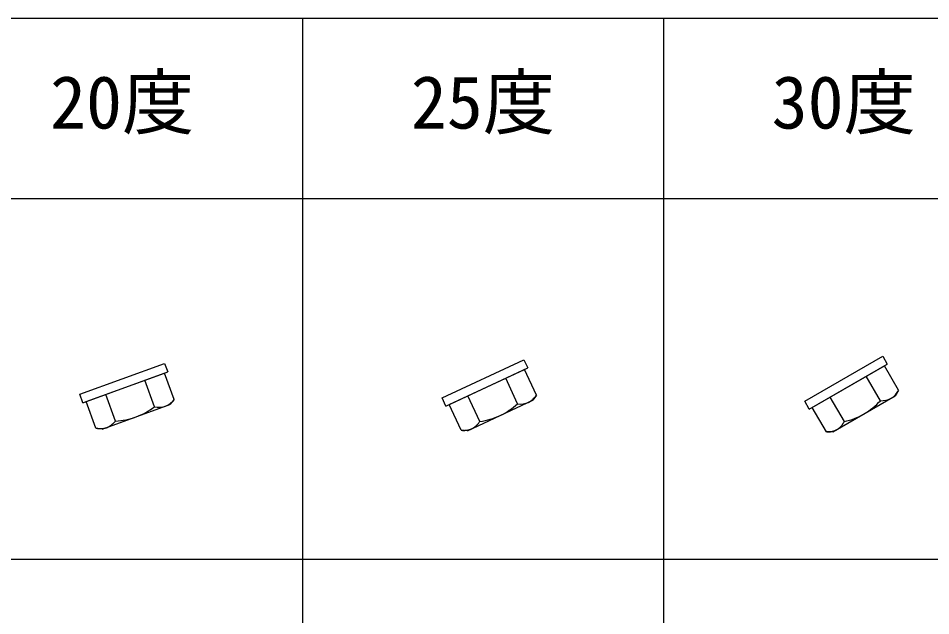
# Model space of a CAD drawing. Units: millimetres, scale not verified. Extents: x -390 to 390, y -260 to 278.
# Drawn here: x -201.5 to -100.4, y 193.7 to 260 of the extents above; entities that cross this region are included whole.
import ezdxf
from ezdxf.enums import TextEntityAlignment as Align

# ---------------------------------------------------------------- set-up
doc = ezdxf.new("R2010")
doc.units = ezdxf.units.MM
doc.header["$LTSCALE"] = 2
doc.layers.add('0-0_0-0', color=3, linetype='Continuous')
doc.layers.add('F-0_ 補助線', color=4, linetype='Continuous')
doc.styles.add('ＭＳ ゴシック', font='')
doc.styles.get('ＭＳ ゴシック').set_extended_font_data('MS Gothic')

msp = doc.modelspace()

# ---------------------------------------------------------------- linework, layer by layer
at = {"layer": '0-0_0-0'}
for p, q in [((-185.302, 221.71), (-184.96, 220.77)), ((-145.468, 222.113), (-145.046, 221.207)), ((-113.83, 216.634), (-105.17, 221.634)), ((-105.67, 222.5), (-105.17, 221.634)), ((-194.356, 217.35), (-184.96, 220.77)), ((-193.998, 217.481), (-185.318, 220.64)), ((-184.243, 217.687), (-185.318, 220.64)), ((-154.109, 216.981), (-145.046, 221.207)), ((-153.763, 217.142), (-145.391, 221.046)), ((-144.063, 218.197), (-145.391, 221.046)), ((-113.5, 216.825), (-105.5, 221.443)), ((-103.929, 218.722), (-105.5, 221.443)), ((-186.413, 216.897), (-187.488, 219.85)), ((-146.156, 217.222), (-147.484, 220.07)), ((-105.929, 217.567), (-107.5, 220.289)), ((-103.929, 218.722), (-104.286, 218.103)), ((-190.753, 215.317), (-191.828, 218.271)), ((-184.243, 217.687), (-184.702, 217.139)), ((-151.723, 214.231), (-144.473, 217.612)), ((-150.342, 215.269), (-151.67, 218.118)), ((-144.063, 218.197), (-144.473, 217.612)), ((-109.928, 215.258), (-111.5, 217.979)), ((-111.214, 214.103), (-104.286, 218.103)), ((-192.923, 214.527), (-193.998, 217.481)), ((-192.22, 214.403), (-184.702, 217.139)), ((-152.435, 214.293), (-153.763, 217.142)), ((-111.929, 214.103), (-113.5, 216.825)), ((-192.22, 214.403), (-192.923, 214.527)), ((-151.723, 214.231), (-152.435, 214.293)), ((-111.214, 214.103), (-111.929, 214.103))]:
    msp.add_line(p, q, dxfattribs=at)
for points in [[(-194.356, 217.35), (-194.698, 218.29), (-185.302, 221.71)], [(-154.109, 216.981), (-154.532, 217.887), (-145.468, 222.113)], [(-113.83, 216.634), (-114.33, 217.5), (-105.67, 222.5)], [(-192.923, 214.527), (-192.865, 214.518), (-192.806, 214.509), (-192.748, 214.5), (-192.719, 214.497), (-192.69, 214.494), (-192.661, 214.491), (-192.632, 214.488), (-192.603, 214.485), (-192.575, 214.483), (-192.546, 214.481), (-192.517, 214.48), (-192.489, 214.479), (-192.461, 214.477), (-192.408, 214.476), (-192.381, 214.476), (-192.355, 214.476), (-192.302, 214.477), (-192.276, 214.478), (-192.25, 214.48), (-192.224, 214.482), (-192.199, 214.483), (-192.173, 214.485), (-192.147, 214.488), (-192.122, 214.491), (-192.096, 214.494), (-192.071, 214.498), (-192.046, 214.502), (-192.021, 214.506), (-191.996, 214.51), (-191.972, 214.515), (-191.948, 214.52), (-191.923, 214.526), (-191.899, 214.531), (-191.875, 214.537), (-191.851, 214.544), (-191.834, 214.548), (-191.817, 214.553), (-191.8, 214.559), (-191.766, 214.569)], [(-191.766, 214.569), (-191.749, 214.575), (-191.733, 214.581), (-191.716, 214.587), (-191.699, 214.593), (-191.682, 214.599), (-191.666, 214.606), (-191.649, 214.613), (-191.633, 214.62), (-191.617, 214.627), (-191.583, 214.641), (-191.538, 214.663), (-191.516, 214.674), (-191.493, 214.686), (-191.471, 214.698), (-191.448, 214.71), (-191.426, 214.723), (-191.404, 214.736), (-191.382, 214.75), (-191.36, 214.764), (-191.338, 214.778), (-191.317, 214.792), (-191.295, 214.807), (-191.273, 214.822), (-191.252, 214.838), (-191.21, 214.869), (-191.168, 214.902), (-191.148, 214.919), (-191.107, 214.953), (-191.087, 214.971), (-191.067, 214.989), (-191.006, 215.046), (-190.966, 215.085), (-190.946, 215.105), (-190.926, 215.125), (-190.906, 215.146), (-190.868, 215.187), (-190.829, 215.23), (-190.791, 215.273), (-190.753, 215.317)], [(-151.286, 214.436), (-151.27, 214.443), (-151.254, 214.451), (-151.237, 214.458), (-151.222, 214.466), (-151.205, 214.473), (-151.19, 214.481), (-151.173, 214.489), (-151.157, 214.498), (-151.142, 214.506), (-151.11, 214.524), (-151.067, 214.549), (-151.046, 214.563), (-151.024, 214.576), (-151.003, 214.59), (-150.982, 214.604), (-150.961, 214.619), (-150.94, 214.634), (-150.919, 214.649), (-150.898, 214.665), (-150.878, 214.681), (-150.858, 214.697), (-150.837, 214.714), (-150.817, 214.731), (-150.798, 214.748), (-150.758, 214.783), (-150.72, 214.82), (-150.701, 214.838), (-150.663, 214.876), (-150.645, 214.895), (-150.626, 214.915), (-150.57, 214.977), (-150.534, 215.019), (-150.515, 215.041), (-150.497, 215.063), (-150.48, 215.085), (-150.445, 215.13), (-150.41, 215.176), (-150.376, 215.222), (-150.342, 215.269)], [(-110.796, 214.345), (-110.781, 214.354), (-110.765, 214.362), (-110.75, 214.371), (-110.735, 214.38), (-110.719, 214.389), (-110.704, 214.399), (-110.689, 214.408), (-110.674, 214.418), (-110.659, 214.428), (-110.629, 214.448), (-110.588, 214.477), (-110.568, 214.492), (-110.548, 214.508), (-110.528, 214.523), (-110.508, 214.539), (-110.488, 214.556), (-110.469, 214.572), (-110.449, 214.59), (-110.43, 214.607), (-110.411, 214.625), (-110.392, 214.643), (-110.373, 214.661), (-110.355, 214.68), (-110.337, 214.699), (-110.301, 214.737), (-110.265, 214.777), (-110.248, 214.797), (-110.214, 214.838), (-110.197, 214.859), (-110.18, 214.88), (-110.13, 214.946), (-110.097, 214.992), (-110.081, 215.015), (-110.065, 215.039), (-110.05, 215.062), (-110.019, 215.11), (-109.988, 215.158), (-109.958, 215.208), (-109.928, 215.258)], [(-152.435, 214.293), (-152.376, 214.289), (-152.317, 214.285), (-152.258, 214.282), (-152.229, 214.281), (-152.2, 214.28), (-152.171, 214.28), (-152.142, 214.28), (-152.113, 214.28), (-152.084, 214.28), (-152.055, 214.28), (-152.027, 214.281), (-151.998, 214.283), (-151.97, 214.284), (-151.917, 214.287), (-151.891, 214.29), (-151.864, 214.292), (-151.812, 214.298), (-151.786, 214.301), (-151.761, 214.305), (-151.735, 214.309), (-151.709, 214.313), (-151.684, 214.317), (-151.659, 214.322), (-151.634, 214.327), (-151.608, 214.333), (-151.584, 214.338), (-151.559, 214.344), (-151.534, 214.351), (-151.51, 214.357), (-151.486, 214.364), (-151.463, 214.371), (-151.439, 214.379), (-151.415, 214.386), (-151.392, 214.395), (-151.369, 214.403), (-151.352, 214.409), (-151.335, 214.416), (-151.319, 214.422), (-151.286, 214.436)], [(-111.929, 214.103), (-111.869, 214.103), (-111.81, 214.105), (-111.751, 214.107), (-111.722, 214.108), (-111.693, 214.11), (-111.664, 214.112), (-111.635, 214.115), (-111.606, 214.117), (-111.578, 214.12), (-111.549, 214.123), (-111.521, 214.126), (-111.492, 214.13), (-111.464, 214.134), (-111.412, 214.142), (-111.386, 214.147), (-111.36, 214.151), (-111.308, 214.162), (-111.283, 214.167), (-111.258, 214.173), (-111.232, 214.179), (-111.207, 214.185), (-111.182, 214.192), (-111.158, 214.199), (-111.133, 214.206), (-111.108, 214.214), (-111.084, 214.222), (-111.06, 214.23), (-111.036, 214.238), (-111.013, 214.247), (-110.989, 214.256), (-110.967, 214.265), (-110.943, 214.275), (-110.921, 214.284), (-110.898, 214.295), (-110.876, 214.305), (-110.859, 214.313), (-110.844, 214.32), (-110.828, 214.329), (-110.796, 214.345)]]:
    msp.add_lwpolyline(points, dxfattribs=at)
for centre, radius, start, end in [((-105.978, 219.796), 2.314, 302.175, 332.342), ((-186.075, 219.1), 2.314, 292.175, 322.342), ((-146.011, 219.446), 2.314, 297.175, 327.342), ((-111.942, 223.182), 8.228, 300.632, 316.962), ((-105.832, 219.872), 2.306, 267.605, 297.883), ((-191.36, 223.471), 8.228, 290.632, 306.962), ((-185.918, 219.15), 2.306, 257.605, 287.883), ((-151.657, 223.339), 8.228, 295.632, 311.962), ((-145.859, 219.509), 2.306, 262.605, 292.883), ((-191.192, 223.545), 8.24, 273.053, 289.358), ((-151.497, 223.428), 8.24, 278.053, 294.358), ((-111.79, 223.284), 8.24, 283.053, 299.358)]:
    msp.add_arc(centre, radius, start, end, dxfattribs=at)
at = {"layer": 'F-0_ 補助線', "color": 6}
for p, q in [((-390, 260), (390, 260)), ((-390, 240), (390, 240))]:
    msp.add_line(p, q, dxfattribs=at)
at = {"layer": 'F-0_ 補助線'}
for p, q in [((-170, 260), (-170, -260)), ((-130, 260), (-130, -260)), ((-370, 200), (390, 200))]:
    msp.add_line(p, q, dxfattribs=at)

# ---------------------------------------------------------------- texts
at = {"layer": 'F-0_ 補助線', "color": 7, "style": 'ＭＳ ゴシック'}
for s, p in [('20度', (-198, 246)), ('25度', (-158, 246)), ('30度', (-118, 246))]:
    msp.add_text(s, height=5.865, dxfattribs=at).set_placement(p, align=Align.BOTTOM_LEFT)

doc.saveas('drawing.dxf')
